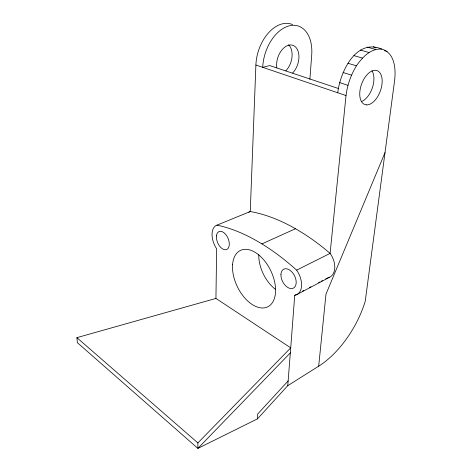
<?xml version="1.0" encoding="UTF-8"?>
<svg xmlns="http://www.w3.org/2000/svg" width="472" height="472" viewBox="0 0 472 472"><rect width="100%" height="100%" fill="white"/><g stroke="black" fill="none" stroke-linecap="round" stroke-linejoin="round"><path stroke-width="0.71" d="M215.94 298.428L76.895 337.651L77.396 342.678L197.886 448.4L257.464 418.859L287.767 385.677L290.722 347.864L215.94 298.428L216.624 248.785A16.526 9.576 66.8 0 1 216.955 225.15L250.26 211.533A196.499 109.356 58.6 0 1 330.105 253.381A17.299 11.47 62.5 0 1 327.633 277.878M292.634 24.597A35.825 23.187 -72.7 0 0 255.895 65.036L250.26 211.533A15.93 9.847 66.8 0 0 248.815 212.229M257.464 418.859L257.718 413.968L288.132 380.928M309.886 79.337L311.709 55.076A36.12 23.128 -72.5 0 0 289.306 25.812A36.12 23.128 -72.5 0 0 262.709 67.343L269.73 65.584L338.501 88.535M287.767 385.677L318.694 366.195A70.375 36.261 -59.8 0 0 365.234 301.248L394.627 80.393C395.967 69.118 394.828 52.799 381.783 49.094C370.614 48.232 362.236 57.419 356.431 65.82C350.897 74.889 347.327 85.019 346.017 95.562L330.105 253.381L296.64 270.143A18.001 11.222 62.9 0 1 294.729 295.313L290.722 347.864L197.886 442.925L197.886 448.4L290.339 352.879M318.694 366.195L325.963 294.186L384.987 152.639M346.017 95.562L337.751 92.766C340.076 72.31 355.864 37.972 381.783 49.094M294.729 295.313L296.664 294.286M302.469 291.206L303.762 290.522M309.567 287.448L310.859 286.764M318.6 282.663L319.892 281.979M321.184 281.294L322.47 280.61M325.698 278.905L326.99 278.22M296.499 294.782L329.438 277.318M261.901 243.9L295.513 228.731M384.314 50.628L387.128 51.407M367.092 47.082L375.588 49.442M360.478 50.091L368.968 52.498M353.941 55.613L362.419 58.085M347.988 63.277L356.431 65.82M343.079 72.499L351.469 75.136M339.58 82.588L347.911 85.308M255.895 65.036L337.751 92.766M373.311 46.758L376.001 47.914M76.895 337.651L197.886 442.925M216.955 225.15A203.638 106.011 59.3 0 1 296.64 270.143M275.489 289.395A30.403 18.927 63.9 0 1 258.786 254.691M276.81 67.856A16.408 10.502 -72.4 0 1 284.734 47.176A16.408 10.502 -72.4 0 1 298.227 51.631A16.408 10.502 -72.4 0 1 292.593 73.066M288.551 44.793A16.272 10.531 -72.6 0 1 285.831 70.812M371.983 70.824A17.883 10.065 -70.4 0 1 372.355 87.875A17.883 10.065 -70.4 0 1 361.57 101.539M366.349 104.89L363.871 104.105A18.042 10 -70.2 0 1 366.077 75.892A18.042 10 -70.2 0 1 382.172 80.977A18.042 10 -70.2 0 1 366.349 104.89M232.572 264.757A31.335 18.52 64.2 0 0 263.175 307.98A31.335 18.52 64.2 0 0 266.385 263.24A31.335 18.52 64.2 0 0 232.572 264.757M216.447 235.929A9.759 5.652 66.8 0 0 225.339 249.776A9.759 5.652 66.8 0 0 226.772 235.906A9.759 5.652 66.8 0 0 216.447 235.929M280.94 274.48A10.626 6.626 62.9 0 0 291.997 288.551A10.626 6.626 62.9 0 0 292.74 272.94A10.626 6.626 62.9 0 0 280.94 274.48"/></g></svg>
